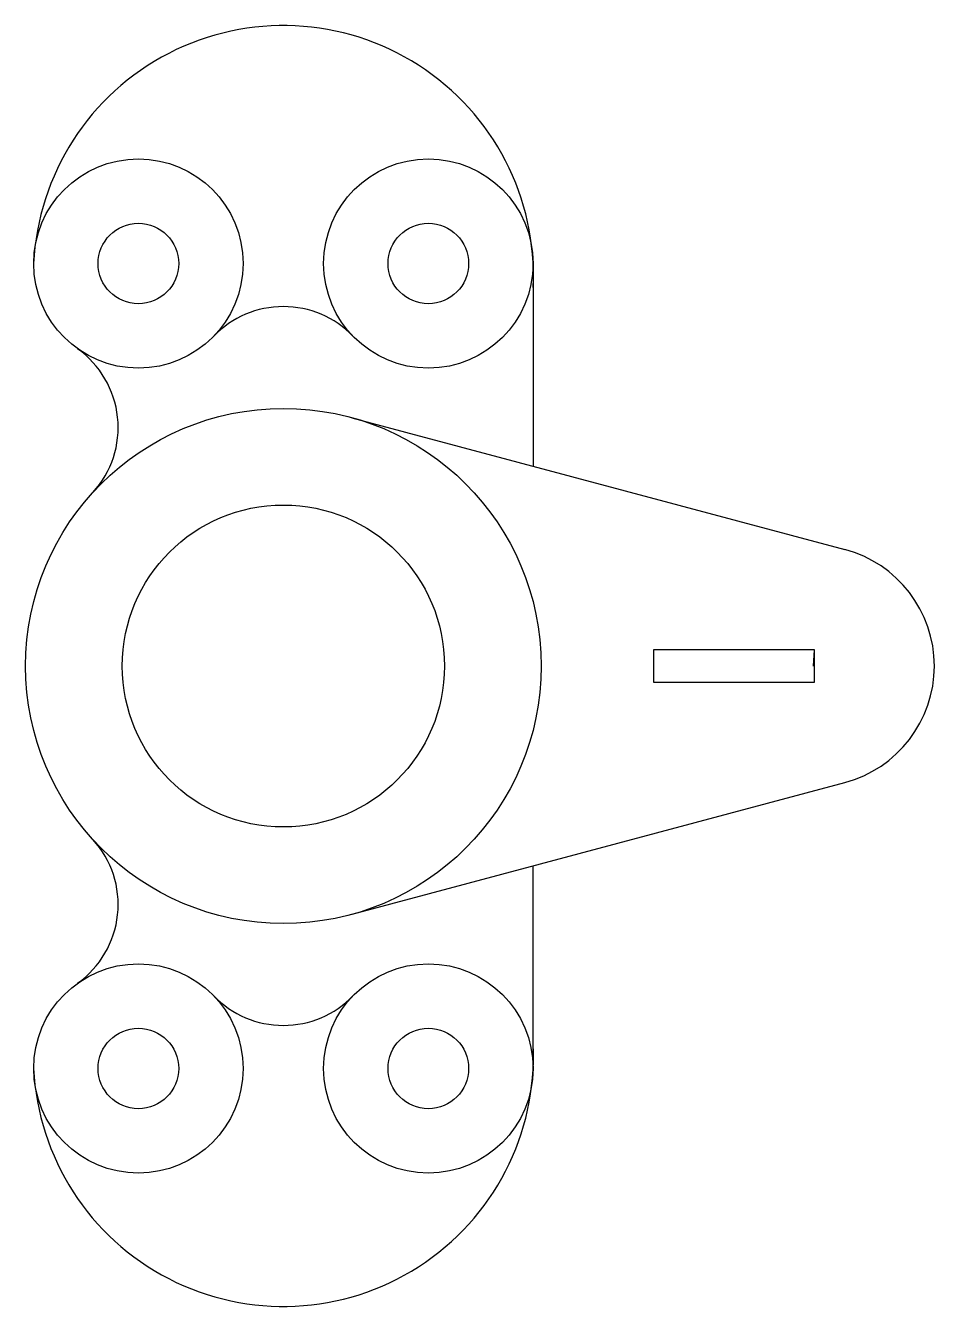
# Model space of a CAD drawing. Header units: millimetres. Extents: x 2118 to 2231, y 1870 to 2030.
import ezdxf

# ---------------------------------------------------------------- set-up
doc = ezdxf.new("R2010")
doc.units = ezdxf.units.MM

msp = doc.modelspace()

# ---------------------------------------------------------------- linework, layer by layer
for p, q in [((2181, 2000), (2181, 1974.84)), ((2158.51, 1980.85), (2219.7, 1964.49)), ((2215.94, 1952), (2195.94, 1952)), ((2195.94, 1952), (2195.94, 1948)), ((2215.82, 1950), (2215.94, 1952)), ((2215.94, 1948), (2215.94, 1952)), ((2195.94, 1948), (2215.94, 1948)), ((2158.55, 1919.16), (2219.7, 1935.51)), ((2181, 1900), (2181, 1925.16))]:
    msp.add_line(p, q)
for centre, radius in [((2132, 2000), 13), ((2168, 2000), 13), ((2132, 2000), 5), ((2168, 2000), 5), ((2150, 1950), 32), ((2150, 1950), 20), ((2132, 1900), 13), ((2168, 1900), 13), ((2132, 1900), 5), ((2168, 1900), 5)]:
    msp.add_circle(centre, radius)
for centre, radius, start, end in [((2150, 1998.52), 31.04, 357.2664, 177.2664), ((2150, 1982.65), 12, 43.9455, 136.0545), ((2117.49, 1979.64), 12, 317.6431, 54.509), ((2215.82, 1950), 15, 284.9665, 75.0333), ((2117.49, 1920.36), 12, 305.491, 42.3569), ((2150, 1917.35), 12, 223.9455, 316.0545), ((2150, 1901.48), 31.04, 182.7336, 2.7336)]:
    msp.add_arc(centre, radius, start, end)

doc.saveas('drawing.dxf')
